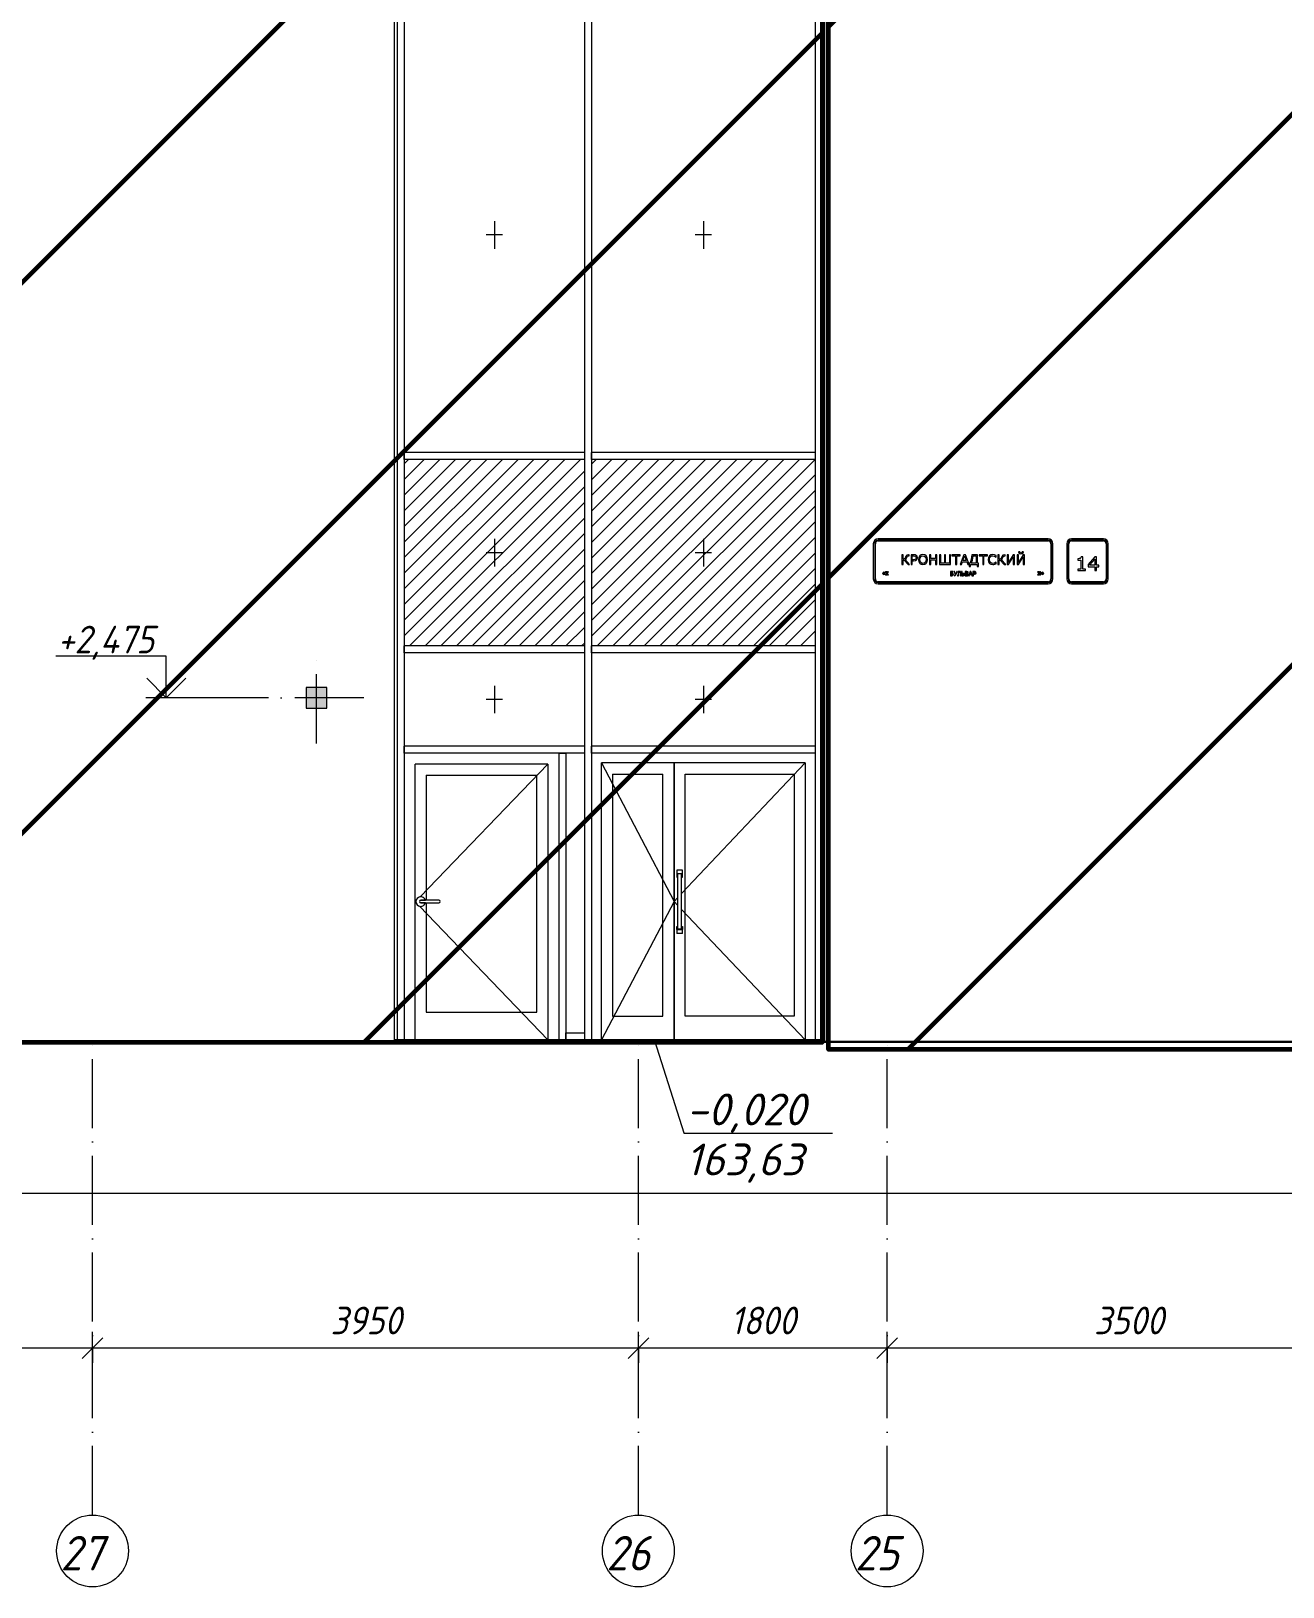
# Model space of a CAD drawing. Header units: millimetres. Extents: x 3914 to 443608, y -156176 to 78197.
# Drawn here: x 216871 to 225930, y -3960 to 7300 of the extents above; entities that cross this region are included whole.
import ezdxf

# ---------------------------------------------------------------- set-up
doc = ezdxf.new("R2010")
doc.units = ezdxf.units.MM
doc.linetypes.add('50_200_ШТРИХ_1Т_ш5_п1_п1_', pattern=[700, 500, -100, 0, -100])
doc.linetypes.add('Штриховая', pattern=[600, 400, -200])
for name, color, linetype, lineweight in [('0) клиннинг', 90, 'Continuous', 60), ('A-ANNO-DIMS', 7, 'Continuous', 9), ('A-ANNO-NOTE', 7, 'Continuous', 9), ('A-DETL-2', 7, 'Continuous', 5), ('A-DETL-CNTR', 7, '50_200_ШТРИХ_1Т_ш5_п1_п1_', 9), ('A-DOOR', 7, 'Continuous', 9), ('A-DOOR-1', 7, 'Continuous', 5), ('A-GENM', 7, 'Continuous', 9), ('A-GLAZ-3', 7, 'Штриховая', 5), ('A-GLAZ-CURT-1', 7, 'Continuous', 5), ('A-GLAZ-CWMG', 7, 'Continuous', 9), ('A-WALL', 7, 'Continuous', 5), ('G-ANNO-DIMS', 7, 'Continuous', 9), ('G-ANNO-DIMS-1', 7, 'Continuous', 20), ('I-WALL', 7, 'Continuous', 5), ('Оси', 7, 'Continuous', 9), ('Оси-1', 7, '50_200_ШТРИХ_1Т_ш5_п1_п1_', 9)]:
    doc.layers.add(name, color=color, linetype=linetype, lineweight=lineweight)
doc.layers.add('A-DETL-GENF-7', color=7, linetype='Continuous', lineweight=9, true_color=0xffffff)
doc.styles.add('ISOCPEUR_I_1', font='isocpeui.ttf', dxfattribs={"height": 230})
doc.styles.add('ISOCPEUR_I_2', font='isocpeui.ttf', dxfattribs={"width": 0.9, "height": 250})
doc.styles.add('ISOCPEUR_I_3', font='isocpeui.ttf', dxfattribs={"width": 0.9, "height": 200})
pattern_1 = [(45, (277018.13, 1200), (-56.56854, 56.56854), [])]

msp = doc.modelspace()

# ---------------------------------------------------------------- hatches: boundary and pattern name
at = {"layer": '0) клиннинг'}
h = msp.add_hatch(dxfattribs=at)
h.set_pattern_fill('ANSI31', color=256, scale=888)
h.paths.add_polyline_path([(274015.9, 15629.9), (222641, 15629.9), (222641, -70.2), (274015.9, -70.2)])
h = msp.add_hatch(dxfattribs=at)
h.set_pattern_fill('ANSI31', color=256, scale=888)
h.paths.add_polyline_path([(222595.9, 13930), (190621, 13930), (190621, -19.1), (222595.9, -19.1)])
at = {"layer": 'A-DETL-GENF-7'}
msp.add_hatch(color=256, dxfattribs=at).paths.add_polyline_path([(219010.9, 2400), (219010.9, 2550), (218860.9, 2550), (218860.9, 2400)], flags=0)
at = {"layer": 'A-GLAZ-CURT-1'}
h = msp.add_hatch(dxfattribs=at)
h.set_pattern_fill('FP_132', color=256, style=0, pattern_type=2)
h.set_pattern_definition(pattern_1)
h.paths.add_polyline_path([(220715.9, 2850), (220875.9, 2850), (220875.9, 4200), (219570.9, 4200), (219570.9, 2850), (219639.6, 2850)], flags=0)
h = msp.add_hatch(dxfattribs=at)
h.set_pattern_fill('FP_132', color=256, style=0, pattern_type=2)
h.set_pattern_definition(pattern_1)
h.paths.add_polyline_path([(222545.9, 2850), (222545.9, 4200), (220925.9, 4200), (220925.9, 2850), (221171.9, 2850)], flags=0)

# ---------------------------------------------------------------- linework, layer by layer
at = {"layer": '0) клиннинг'}
for points in [[(222641, 15629.9), (274015.9, 15629.9), (274015.9, -70.2), (222641, -70.2)], [(190621, 13930), (222595.9, 13930), (222595.9, -19.1), (190621, -19.1)]]:
    msp.add_lwpolyline(points, close=True, dxfattribs=at)
at = {"layer": 'A-ANNO-DIMS'}
for p, q in [((315935.9, -1112.5), (190795.9, -1112.5)), ((217315.9, -2339.3), (217315.9, -2113.2)), ((217315.9, -2339.3), (217315.9, -2113.2)), ((221265.9, -2339.3), (221265.9, -2113.2)), ((221265.9, -2339.3), (221265.9, -2113.2)), ((223065.9, -2339.3), (223065.9, -2113.2)), ((223065.9, -2339.3), (223065.9, -2113.2)), ((217315.9, -2233.2), (215215.9, -2233.2)), ((221265.9, -2233.2), (217315.9, -2233.2)), ((217315.9, -2233.2), (217315.9, -2339.3)), ((217315.9, -2233.2), (217315.9, -2339.3)), ((223065.9, -2233.2), (221265.9, -2233.2)), ((221265.9, -2233.2), (221265.9, -2339.3)), ((221265.9, -2233.2), (221265.9, -2339.3)), ((226565.9, -2233.2), (223065.9, -2233.2)), ((223065.9, -2233.2), (223065.9, -2339.3)), ((223065.9, -2233.2), (223065.9, -2339.3))]:
    msp.add_line(p, q, dxfattribs=at)
at = {"layer": 'A-ANNO-DIMS', "lineweight": 20}
for p, q in [((217315.9, -2233.2), (217240.9, -2308.2)), ((217315.9, -2233.2), (217240.9, -2308.2)), ((217315.9, -2233.2), (217390.9, -2158.2)), ((217315.9, -2233.2), (217390.9, -2158.2)), ((221265.9, -2233.2), (221190.9, -2308.2)), ((221265.9, -2233.2), (221190.9, -2308.2)), ((221265.9, -2233.2), (221340.9, -2158.2)), ((221265.9, -2233.2), (221340.9, -2158.2)), ((223065.9, -2233.2), (222990.9, -2308.2)), ((223065.9, -2233.2), (222990.9, -2308.2)), ((223065.9, -2233.2), (223140.9, -2158.2)), ((223065.9, -2233.2), (223140.9, -2158.2))]:
    msp.add_line(p, q, dxfattribs=at)
at = {"layer": 'A-ANNO-NOTE'}
for p, q in [((221383.2, -5.2), (221595.9, -674.8)), ((222670.7, -677.9), (221595.9, -677.9))]:
    msp.add_line(p, q, dxfattribs=at)
at = {"layer": 'A-DETL-2'}
for p, q in [((219010.9, 2550), (218860.9, 2550)), ((218860.9, 2550), (218860.9, 2400)), ((219010.9, 2400), (219010.9, 2550)), ((218860.9, 2400), (219010.9, 2400)), ((222686.8, -19.1), (196006.8, -19.1)), ((230746.8, -19.1), (222686.8, -19.1))]:
    msp.add_line(p, q, dxfattribs=at)
at = {"layer": 'A-DETL-CNTR'}
for p, q in [((218935.9, 2145), (218935.9, 2785)), ((219280.1, 2475), (218560.1, 2475))]:
    msp.add_line(p, q, dxfattribs=at)
at = {"layer": 'A-DOOR'}
for p, q in [((219820.9, 1010), (219690.9, 1010)), ((219690.9, 1010), (219724.5, 1010)), ((219690.9, 990), (219820.9, 990)), ((219724.5, 990), (219690.9, 990))]:
    msp.add_line(p, q, dxfattribs=at)
for centre, radius, start, end in [((219690.9, 1000), 35, 16.60155, 180), ((219690.9, 1000), 35, 180, 343.39845), ((219690.9, 1000), 10, 90, 270), ((219690.9, 1000), 10, 90, 270), ((219820.9, 1000), 10, 270, 90)]:
    msp.add_arc(centre, radius, start, end, dxfattribs=at)
at = {"layer": 'A-DOOR-1'}
for p, q in [((220610.9, 1995), (219650.9, 1995)), ((219650.9, 0), (219650.9, 1995)), ((220610.9, 1995), (219686.5, 1034.4)), ((219730.9, 1915), (219730.9, 1010)), ((219730.9, 1915), (220530.9, 1915)), ((220530.9, 200), (220530.9, 1915)), ((220610.9, 1995), (220610.9, 0)), ((220997.9, 0), (220997.9, 2003)), ((221523.9, 2003), (220997.9, 2003)), ((220997.9, 2003), (221523.9, 1001.5)), ((221077.9, 1923), (221077.9, 170)), ((221077.9, 1923), (221443.9, 1923)), ((221443.9, 170), (221443.9, 1923)), ((221523.9, 2003), (221523.9, 0)), ((222473.9, 2003), (221523.9, 2003)), ((221523.9, 0), (221523.9, 2003)), ((222473.9, 2003), (221578.7, 1059.3)), ((221603.9, 170), (221603.9, 1923)), ((221603.9, 1923), (222393.9, 1923)), ((222393.9, 1923), (222393.9, 170)), ((222473.9, 2003), (222473.9, 0)), ((221543.9, 1227.5), (221543.9, 1200)), ((221583.9, 1227.5), (221543.9, 1227.5)), ((221583.9, 1200), (221543.9, 1200)), ((221543.9, 1200), (221543.9, 1177.5)), ((221543.9, 1177.5), (221548.9, 1177.5)), ((221548.9, 1200), (221548.9, 800)), ((221578.9, 800), (221578.9, 1200)), ((221578.9, 1177.5), (221583.9, 1177.5)), ((221583.9, 1200), (221583.9, 1227.5)), ((221583.9, 1177.5), (221583.9, 1200)), ((221549.1, 1028.1), (221523.9, 1001.5)), ((219656.3, 1003.1), (219650.9, 997.5)), ((219650.9, 997.5), (219657.2, 991)), ((219680.6, 966.7), (220610.9, 0)), ((219805.9, 1010), (219705.9, 1010)), ((219705.9, 990), (219805.9, 990)), ((219730.9, 990), (219730.9, 200)), ((221523.9, 1001.5), (220997.9, 0)), ((221523.9, 1001.5), (221548.9, 975.1)), ((221578.9, 943.5), (222473.9, 0)), ((221543.9, 797.5), (221543.9, 820)), ((221543.9, 820), (221548.9, 820)), ((221543.9, 797.5), (221543.9, 770)), ((221543.9, 797.5), (221583.9, 797.5)), ((221578.9, 800), (221548.9, 800)), ((221578.9, 820), (221583.9, 820)), ((221583.9, 820), (221583.9, 797.5)), ((221583.9, 770), (221583.9, 797.5)), ((221583.9, 770), (221543.9, 770)), ((219730.9, 200), (220530.9, 200)), ((221077.9, 170), (221443.9, 170)), ((222393.9, 170), (221603.9, 170))]:
    msp.add_line(p, q, dxfattribs=at)
at = {"layer": 'A-DOOR-1', "flags": 128}
for points in [[(219705.9, 1010), (219705.3, 1010), (219704.7, 1010), (219704.1, 1010), (219703.5, 1010), (219702.9, 1010), (219702.4, 1010), (219701.8, 1010), (219701.2, 1010), (219700.6, 1010), (219700.1, 1010), (219699.5, 1010), (219699, 1010), (219698.5, 1010), (219698, 1010), (219697.5, 1010), (219697, 1010), (219696.5, 1010), (219696, 1010), (219695.6, 1010), (219695.2, 1010), (219694.8, 1010), (219694.4, 1010), (219694, 1010), (219693.6, 1010), (219693.3, 1010), (219693, 1010), (219692.7, 1010), (219692.4, 1010), (219692.2, 1010), (219691.9, 1010), (219691.7, 1010), (219691.6, 1010), (219691.4, 1010), (219691.3, 1010), (219691.1, 1010), (219691, 1010), (219691, 1010), (219690.9, 1010), (219690.9, 1010)], [(219690.9, 990), (219691, 990), (219691, 990), (219691.1, 990), (219691.2, 990), (219691.4, 990), (219691.5, 990), (219691.7, 990), (219691.9, 990), (219692.1, 990), (219692.3, 990), (219692.6, 990), (219692.9, 990), (219693.2, 990), (219693.5, 990), (219693.9, 990), (219694.3, 990), (219694.6, 990), (219695, 990), (219695.5, 990), (219695.9, 990), (219696.4, 990), (219696.8, 990), (219697.3, 990), (219697.8, 990), (219698.3, 990), (219698.9, 990), (219699.4, 990), (219699.9, 990), (219700.5, 990), (219701, 990), (219701.6, 990), (219702.2, 990), (219702.8, 990), (219703.4, 990), (219704, 990), (219704.6, 990), (219705.2, 990), (219705.8, 990), (219705.9, 990)], [(219820.9, 1010), (219820.9, 1010), (219820.8, 1010), (219820.7, 1010), (219820.6, 1010), (219820.5, 1010), (219820.3, 1010), (219820.2, 1010), (219820, 1010), (219819.7, 1010), (219819.5, 1010), (219819.2, 1010), (219818.9, 1010), (219818.6, 1010), (219818.3, 1010), (219818, 1010), (219817.6, 1010), (219817.2, 1010), (219816.8, 1010), (219816.4, 1010), (219815.9, 1010), (219815.5, 1010), (219815, 1010), (219814.5, 1010), (219814, 1010), (219813.5, 1010), (219813, 1010), (219812.5, 1010), (219811.9, 1010), (219811.4, 1010), (219810.8, 1010), (219810.2, 1010), (219809.6, 1010), (219809.1, 1010), (219808.5, 1010), (219807.9, 1010), (219807.3, 1010), (219806.7, 1010), (219806.1, 1010), (219805.9, 1010)], [(219805.9, 990), (219806.5, 990), (219807.1, 990), (219807.7, 990), (219808.3, 990), (219808.9, 990), (219809.5, 990), (219810.1, 990), (219810.6, 990), (219811.2, 990), (219811.8, 990), (219812.3, 990), (219812.8, 990), (219813.4, 990), (219813.9, 990), (219814.4, 990), (219814.9, 990), (219815.4, 990), (219815.8, 990), (219816.3, 990), (219816.7, 990), (219817.1, 990), (219817.5, 990), (219817.9, 990), (219818.2, 990), (219818.5, 990), (219818.9, 990), (219819.2, 990), (219819.4, 990), (219819.7, 990), (219819.9, 990), (219820.1, 990), (219820.3, 990), (219820.5, 990), (219820.6, 990), (219820.7, 990), (219820.8, 990), (219820.9, 990), (219820.9, 990), (219820.9, 990)]]:
    msp.add_lwpolyline(points, dxfattribs=at)
at = {"layer": 'A-DOOR-1'}
for start, end in [(98.57665, 105), (83.54466, 90), (68.54049, 75), (53.55435, 60), (38.58053, 45), (23.61551, 30), (255, 261.42335), (270, 276.45534), (285, 291.45951), (300, 306.44565), (315, 321.41947), (330, 336.38449)]:
    msp.add_arc((219690.9, 1000), 35, start, end, dxfattribs=at)
at = {"layer": 'A-GENM'}
for p, q in [((224230.9, 3625), (223000.9, 3625)), ((224230.9, 3615), (223000.9, 3615)), ((223000.9, 3610), (224230.9, 3610)), ((224630.9, 3625), (224400.9, 3625)), ((224630.9, 3615), (224400.9, 3615)), ((224400.9, 3610), (224630.9, 3610)), ((222965.9, 3590), (222965.9, 3335)), ((222975.9, 3590), (222975.9, 3335)), ((222980.9, 3335), (222980.9, 3590)), ((223180.9, 3509.9), (223171.7, 3509.9)), ((223171.7, 3509.9), (223171.7, 3440.3)), ((223180.9, 3478.6), (223180.9, 3509.9)), ((223198.4, 3491.8), (223196.9, 3488.6)), ((223200.1, 3495.8), (223198.4, 3491.8)), ((223208, 3506.7), (223200.1, 3495.8)), ((223202.7, 3481.8), (223207.9, 3490.9)), ((223207.9, 3490.9), (223210, 3495.8)), ((223221.2, 3509.9), (223208, 3506.7)), ((223210, 3495.8), (223212.5, 3499.1)), ((223212.5, 3499.1), (223215.8, 3501.1)), ((223215.8, 3501.1), (223221, 3501.8)), ((223221, 3501.8), (223225, 3501.8)), ((223225, 3509.9), (223221.2, 3509.9)), ((223225, 3501.8), (223225, 3509.9)), ((223258.2, 3509.9), (223238.9, 3509.9)), ((223238.9, 3509.9), (223238.9, 3440.3)), ((223248.2, 3473.9), (223248.2, 3501.8)), ((223248.2, 3501.8), (223257.8, 3501.8)), ((223257.8, 3501.8), (223265.4, 3501.1)), ((223269, 3508.8), (223258.2, 3509.9)), ((223265.4, 3501.1), (223270.7, 3499)), ((223276.9, 3505.5), (223269, 3508.8)), ((223270.7, 3499), (223274.7, 3494.7)), ((223274.7, 3494.7), (223276.1, 3488.4)), ((223283.1, 3498.8), (223276.9, 3505.5)), ((223285.3, 3488.6), (223283.1, 3498.8)), ((223302.1, 3501.7), (223295.7, 3490.2)), ((223312.2, 3508.6), (223302.1, 3501.7)), ((223304.2, 3486.9), (223308.8, 3495.7)), ((223308.8, 3495.7), (223315.9, 3501.1)), ((223325.3, 3511), (223312.2, 3508.6)), ((223315.9, 3501.1), (223325.4, 3502.9)), ((223338.6, 3508.6), (223325.3, 3511)), ((223325.4, 3502.9), (223334.8, 3501.1)), ((223334.8, 3501.1), (223341.9, 3495.7)), ((223348.6, 3501.7), (223338.6, 3508.6)), ((223341.9, 3495.7), (223346.5, 3486.9)), ((223355, 3490.3), (223348.6, 3501.7)), ((223381.6, 3509.9), (223372.3, 3509.9)), ((223372.3, 3509.9), (223372.3, 3440.3)), ((223381.6, 3482), (223381.6, 3509.9)), ((223425.7, 3509.9), (223416.4, 3509.9)), ((223416.4, 3509.9), (223416.4, 3482)), ((223425.7, 3440.3), (223425.7, 3509.9)), ((223453.5, 3509.9), (223444.2, 3509.9)), ((223444.2, 3509.9), (223444.2, 3440.3)), ((223453.5, 3448.4), (223453.5, 3509.9)), ((223489.5, 3509.9), (223480.2, 3509.9)), ((223480.2, 3509.9), (223480.2, 3448.4)), ((223489.5, 3448.4), (223489.5, 3509.9)), ((223525.4, 3509.9), (223516.2, 3509.9)), ((223516.2, 3509.9), (223516.2, 3448.4)), ((223525.4, 3440.3), (223525.4, 3509.9)), ((223595, 3509.9), (223534.7, 3509.9)), ((223534.7, 3509.9), (223534.7, 3501.8)), ((223534.7, 3501.8), (223560.2, 3501.8)), ((223560.2, 3501.8), (223560.2, 3440.3)), ((223569.5, 3440.3), (223569.5, 3501.8)), ((223569.5, 3501.8), (223595, 3501.8)), ((223595, 3501.8), (223595, 3509.9)), ((223620.7, 3509.9), (223595, 3440.3)), ((223614.9, 3468.1), (223626.9, 3501.4)), ((223633.2, 3509.9), (223620.7, 3509.9)), ((223626.9, 3501.4), (223638.9, 3468.1)), ((223658.8, 3440.3), (223633.2, 3509.9)), ((223678.6, 3509.9), (223675.1, 3474.6)), ((223720.3, 3509.9), (223678.6, 3509.9)), ((223683.8, 3471.2), (223687.8, 3501.8)), ((223687.8, 3501.8), (223711, 3501.8)), ((223711, 3501.8), (223711, 3448.4)), ((223720.3, 3448.4), (223720.3, 3509.9)), ((223792.2, 3509.9), (223731.9, 3509.9)), ((223731.9, 3509.9), (223731.9, 3501.8)), ((223731.9, 3501.8), (223757.4, 3501.8)), ((223757.4, 3501.8), (223757.4, 3440.3)), ((223766.7, 3440.3), (223766.7, 3501.8)), ((223766.7, 3501.8), (223792.2, 3501.8)), ((223792.2, 3501.8), (223792.2, 3509.9)), ((223806.4, 3501.8), (223799.3, 3490.3)), ((223817.1, 3508.7), (223806.4, 3501.8)), ((223808, 3487.2), (223813.1, 3496)), ((223813.1, 3496), (223820.7, 3501.2)), ((223831.1, 3511), (223817.1, 3508.7)), ((223820.7, 3501.2), (223830.3, 3502.9)), ((223830.3, 3502.9), (223842.6, 3500.7)), ((223842.4, 3509.7), (223831.1, 3511)), ((223854.9, 3504.8), (223842.4, 3509.7)), ((223842.6, 3500.7), (223854.9, 3493.6)), ((223854.9, 3493.6), (223854.9, 3504.8)), ((223876.9, 3509.9), (223867.6, 3509.9)), ((223867.6, 3509.9), (223867.6, 3440.3)), ((223876.9, 3478.6), (223876.9, 3509.9)), ((223894.4, 3491.8), (223892.9, 3488.6)), ((223896.1, 3495.8), (223894.4, 3491.8)), ((223903.9, 3506.7), (223896.1, 3495.8)), ((223898.7, 3481.8), (223903.8, 3490.9)), ((223903.8, 3490.9), (223906, 3495.8)), ((223917.1, 3509.9), (223903.9, 3506.7)), ((223906, 3495.8), (223908.4, 3499.1)), ((223908.4, 3499.1), (223911.8, 3501.1)), ((223911.8, 3501.1), (223917, 3501.8)), ((223917, 3501.8), (223921, 3501.8)), ((223921, 3509.9), (223917.1, 3509.9)), ((223921, 3501.8), (223921, 3509.9)), ((223944.2, 3509.9), (223934.9, 3509.9)), ((223934.9, 3509.9), (223934.9, 3440.3)), ((223978.4, 3509.9), (223944.2, 3455)), ((223944.2, 3455), (223944.2, 3509.9)), ((223944.3, 3440.3), (223979, 3496)), ((223988.3, 3509.9), (223978.4, 3509.9)), ((223979, 3496), (223979, 3440.3)), ((223988.3, 3440.3), (223988.3, 3509.9)), ((224016.1, 3509.9), (224006.8, 3509.9)), ((224006.8, 3509.9), (224006.8, 3440.3)), ((224025.4, 3531.9), (224016.1, 3531.9)), ((224016.1, 3531.9), (224021.2, 3519.8)), ((224050.3, 3509.9), (224016.1, 3455)), ((224016.1, 3455), (224016.1, 3509.9)), ((224016.2, 3440.3), (224050.9, 3496)), ((224021.2, 3519.8), (224034.1, 3515.7)), ((224027.6, 3523.9), (224025.4, 3531.9)), ((224034.1, 3521.5), (224027.6, 3523.9)), ((224040.5, 3523.9), (224034.1, 3521.5)), ((224034.1, 3515.7), (224047, 3519.8)), ((224042.8, 3531.9), (224040.5, 3523.9)), ((224052.1, 3531.9), (224042.8, 3531.9)), ((224047, 3519.8), (224052.1, 3531.9)), ((224060.2, 3509.9), (224050.3, 3509.9)), ((224050.9, 3496), (224050.9, 3440.3)), ((224060.2, 3440.3), (224060.2, 3509.9)), ((224250.9, 3590), (224250.9, 3335)), ((224255.9, 3335), (224255.9, 3590)), ((224265.9, 3335), (224265.9, 3590)), ((224365.9, 3590), (224365.9, 3335)), ((224375.9, 3590), (224375.9, 3335)), ((224380.9, 3335), (224380.9, 3590)), ((224470.4, 3494.7), (224468.3, 3488.1)), ((224481.1, 3494.7), (224470.4, 3494.7)), ((224481.1, 3405.2), (224481.1, 3494.7)), ((224569.5, 3494.7), (224520.9, 3438.8)), ((224582.2, 3494.7), (224569.5, 3494.7)), ((224582.2, 3435), (224582.2, 3494.7)), ((224650.9, 3590), (224650.9, 3335)), ((224655.9, 3335), (224655.9, 3590)), ((224665.9, 3335), (224665.9, 3590)), ((223042.6, 3386.1), (223032, 3375.5)), ((223042.6, 3378.1), (223042.6, 3386.1)), ((223047.6, 3378.1), (223042.6, 3378.1)), ((223055.6, 3386.1), (223047.6, 3378.1)), ((223054.7, 3378.1), (223062.7, 3386.1)), ((223061.8, 3378.1), (223054.7, 3378.1)), ((223062.7, 3386.1), (223055.6, 3386.1)), ((223069.8, 3386.1), (223061.8, 3378.1)), ((223066.2, 3375.5), (223076.8, 3386.1)), ((223076.8, 3386.1), (223069.8, 3386.1)), ((223171.7, 3440.3), (223180.9, 3440.3)), ((223185.6, 3479), (223180.9, 3478.6)), ((223180.9, 3440.3), (223180.9, 3471.6)), ((223180.9, 3471.6), (223189.1, 3471.6)), ((223189.7, 3480.6), (223185.6, 3479)), ((223189.1, 3471.6), (223217.6, 3440.3)), ((223193.6, 3483.7), (223189.7, 3480.6)), ((223196.9, 3488.6), (223193.6, 3483.7)), ((223195.7, 3476.7), (223202.7, 3481.8)), ((223228.5, 3440.3), (223195.7, 3476.7)), ((223217.6, 3440.3), (223228.5, 3440.3)), ((223238.9, 3440.3), (223248.2, 3440.3)), ((223256.4, 3473.9), (223248.2, 3473.9)), ((223248.2, 3440.3), (223248.2, 3465.8)), ((223248.2, 3465.8), (223257.7, 3465.8)), ((223265.9, 3474.9), (223256.4, 3473.9)), ((223257.7, 3465.8), (223270.4, 3467.6)), ((223271.9, 3478.1), (223265.9, 3474.9)), ((223270.4, 3467.6), (223279.1, 3473.1)), ((223275.1, 3482.9), (223271.9, 3478.1)), ((223276.1, 3488.4), (223275.1, 3482.9)), ((223279.1, 3473.1), (223283.7, 3480)), ((223283.7, 3480), (223285.3, 3488.6)), ((223295.7, 3490.2), (223293.5, 3475.1)), ((223293.5, 3475.1), (223295.7, 3459.8)), ((223295.7, 3459.8), (223302.1, 3448.5)), ((223302.1, 3448.5), (223312.2, 3441.5)), ((223302.7, 3475.1), (223304.2, 3486.9)), ((223304.3, 3463.1), (223302.7, 3475.1)), ((223308.9, 3454.4), (223304.3, 3463.1)), ((223316.1, 3449), (223308.9, 3454.4)), ((223312.2, 3441.5), (223325.3, 3439.1)), ((223325.4, 3447.2), (223316.1, 3449)), ((223325.3, 3439.1), (223338.5, 3441.5)), ((223334.7, 3449), (223325.4, 3447.2)), ((223341.8, 3454.4), (223334.7, 3449)), ((223338.5, 3441.5), (223348.6, 3448.5)), ((223346.4, 3463.1), (223341.8, 3454.4)), ((223348, 3475.1), (223346.4, 3463.1)), ((223346.5, 3486.9), (223348, 3475.1)), ((223348.6, 3448.5), (223355, 3459.8)), ((223357.3, 3475.1), (223355, 3490.3)), ((223355, 3459.8), (223357.3, 3475.1)), ((223372.3, 3440.3), (223381.6, 3440.3)), ((223416.4, 3482), (223381.6, 3482)), ((223381.6, 3440.3), (223381.6, 3473.9)), ((223381.6, 3473.9), (223416.4, 3473.9)), ((223416.4, 3473.9), (223416.4, 3440.3)), ((223416.4, 3440.3), (223425.7, 3440.3)), ((223444.2, 3440.3), (223525.4, 3440.3)), ((223480.2, 3448.4), (223453.5, 3448.4)), ((223516.2, 3448.4), (223489.5, 3448.4)), ((223523.5, 3388), (223523.5, 3358)), ((223542.2, 3388), (223523.5, 3388)), ((223527.2, 3375.4), (223527.2, 3384.3)), ((223527.2, 3384.3), (223542.2, 3384.3)), ((223542.2, 3384.3), (223542.2, 3388)), ((223548.6, 3388), (223559.7, 3365.9)), ((223552.7, 3388), (223548.6, 3388)), ((223561.7, 3370.2), (223552.7, 3388)), ((223560.2, 3440.3), (223569.5, 3440.3)), ((223569.8, 3388), (223561.7, 3370.2)), ((223562.5, 3364.6), (223573.9, 3388)), ((223573.9, 3388), (223569.8, 3388)), ((223579.8, 3388), (223579.8, 3367)), ((223598.1, 3388), (223579.8, 3388)), ((223583.5, 3369), (223583.5, 3384.3)), ((223583.5, 3384.3), (223594.3, 3384.3)), ((223594.3, 3384.3), (223594.3, 3358)), ((223595, 3440.3), (223604.9, 3440.3)), ((223598.1, 3358), (223598.1, 3388)), ((223604.7, 3388), (223604.7, 3358)), ((223608.4, 3388), (223604.7, 3388)), ((223604.9, 3440.3), (223611.9, 3460)), ((223608.4, 3375.4), (223608.4, 3388)), ((223611.9, 3460), (223641.9, 3460)), ((223638.9, 3468.1), (223614.9, 3468.1)), ((223643.3, 3388), (223631.9, 3388)), ((223631.9, 3388), (223631.9, 3358)), ((223635.6, 3375.8), (223635.6, 3384.3)), ((223635.6, 3384.3), (223642, 3384.3)), ((223641.9, 3460), (223648.9, 3440.3)), ((223642, 3384.3), (223646.8, 3383.9)), ((223649, 3387.2), (223643.3, 3388)), ((223646.8, 3383.9), (223649, 3382.4)), ((223648.9, 3440.3), (223658.8, 3440.3)), ((223649.7, 3380), (223648.9, 3377.5)), ((223652.3, 3384.4), (223649, 3387.2)), ((223649, 3382.4), (223649.7, 3380)), ((223653.5, 3380.6), (223652.3, 3384.4)), ((223652.5, 3377.1), (223653.5, 3380.6)), ((223668.1, 3388), (223656.1, 3358)), ((223665.8, 3448.4), (223660, 3448.4)), ((223660, 3448.4), (223660, 3424)), ((223660, 3424), (223669.3, 3424)), ((223664.8, 3371.1), (223667.8, 3379.2)), ((223675.1, 3474.6), (223665.8, 3448.4)), ((223667.8, 3379.2), (223669.7, 3384.3)), ((223671.3, 3388), (223668.1, 3388)), ((223669.3, 3424), (223669.3, 3440.3)), ((223669.3, 3440.3), (223718, 3440.3)), ((223669.7, 3384.3), (223671.8, 3378.5)), ((223683.2, 3358), (223671.3, 3388)), ((223671.8, 3378.5), (223674.5, 3371.1)), ((223675.1, 3448.4), (223683.8, 3471.2)), ((223711, 3448.4), (223675.1, 3448.4)), ((223698.4, 3388), (223687.3, 3388)), ((223687.3, 3388), (223687.3, 3358)), ((223691, 3374), (223691, 3384.3)), ((223691, 3384.3), (223698.8, 3384.3)), ((223702.9, 3387.8), (223698.4, 3388)), ((223698.8, 3384.3), (223702.5, 3384)), ((223702.5, 3384), (223705.1, 3382.3)), ((223706.5, 3386.3), (223702.9, 3387.8)), ((223706, 3379.2), (223704.4, 3375.3)), ((223705.1, 3382.3), (223706, 3379.2)), ((223708.9, 3383.4), (223706.5, 3386.3)), ((223707.4, 3372.9), (223709.8, 3379.3)), ((223709.8, 3379.3), (223708.9, 3383.4)), ((223718, 3440.3), (223718, 3424)), ((223718, 3424), (223727.3, 3424)), ((223727.3, 3448.4), (223720.3, 3448.4)), ((223727.3, 3424), (223727.3, 3448.4)), ((223757.4, 3440.3), (223766.7, 3440.3)), ((223799.3, 3490.3), (223796.9, 3475)), ((223796.9, 3475), (223799.4, 3459.1)), ((223799.4, 3459.1), (223806.5, 3447.9)), ((223806.2, 3475), (223808, 3487.2)), ((223808.2, 3462.5), (223806.2, 3475)), ((223806.5, 3447.9), (223817.3, 3441.2)), ((223813.3, 3453.9), (223808.2, 3462.5)), ((223821.1, 3448.9), (223813.3, 3453.9)), ((223817.3, 3441.2), (223831.1, 3439.1)), ((223830.4, 3447.2), (223821.1, 3448.9)), ((223843.1, 3449.6), (223830.4, 3447.2)), ((223831.1, 3439.1), (223838.5, 3439.8)), ((223838.5, 3439.8), (223844.7, 3441.3)), ((223854.2, 3456.5), (223843.1, 3449.6)), ((223844.7, 3441.3), (223850.2, 3443.4)), ((223850.2, 3443.4), (223854.9, 3445.5)), ((223854.9, 3445.5), (223854.2, 3456.5)), ((223867.6, 3440.3), (223876.9, 3440.3)), ((223881.6, 3479), (223876.9, 3478.6)), ((223876.9, 3440.3), (223876.9, 3471.6)), ((223876.9, 3471.6), (223885, 3471.6)), ((223885.7, 3480.6), (223881.6, 3479)), ((223885, 3471.6), (223913.6, 3440.3)), ((223889.5, 3483.7), (223885.7, 3480.6)), ((223892.9, 3488.6), (223889.5, 3483.7)), ((223891.6, 3476.7), (223898.7, 3481.8)), ((223924.5, 3440.3), (223891.6, 3476.7)), ((223913.6, 3440.3), (223924.5, 3440.3)), ((223934.9, 3440.3), (223944.3, 3440.3)), ((223979, 3440.3), (223988.3, 3440.3)), ((224006.8, 3440.3), (224016.2, 3440.3)), ((224050.9, 3440.3), (224060.2, 3440.3)), ((224162.1, 3386.1), (224155, 3386.1)), ((224155, 3386.1), (224165.6, 3375.5)), ((224170.1, 3378.1), (224162.1, 3386.1)), ((224176.2, 3386.1), (224169.1, 3386.1)), ((224169.1, 3386.1), (224177.1, 3378.1)), ((224177.1, 3378.1), (224170.1, 3378.1)), ((224184.2, 3378.1), (224176.2, 3386.1)), ((224189.2, 3378.1), (224184.2, 3378.1)), ((224189.2, 3386.1), (224189.2, 3378.1)), ((224199.8, 3375.5), (224189.2, 3386.1)), ((224455.7, 3482.1), (224446.3, 3481.4)), ((224446.3, 3481.4), (224446.3, 3471.5)), ((224446.3, 3471.5), (224467.9, 3471.5)), ((224467.9, 3405.2), (224446.3, 3405.2)), ((224446.3, 3405.2), (224446.3, 3395.3)), ((224446.3, 3395.3), (224501, 3395.3)), ((224463.3, 3484.1), (224455.7, 3482.1)), ((224468.3, 3488.1), (224463.3, 3484.1)), ((224467.9, 3471.5), (224467.9, 3405.2)), ((224501, 3405.2), (224481.1, 3405.2)), ((224501, 3395.3), (224501, 3405.2)), ((224520.9, 3438.8), (224520.9, 3423.4)), ((224520.9, 3423.4), (224568.9, 3423.4)), ((224530.8, 3435), (224568.9, 3478.9)), ((224568.9, 3435), (224530.8, 3435)), ((224568.9, 3478.9), (224568.9, 3435)), ((224568.9, 3423.4), (224568.9, 3395.3)), ((224568.9, 3395.3), (224582.2, 3395.3)), ((224597.1, 3435), (224582.2, 3435)), ((224582.2, 3395.3), (224582.2, 3423.4)), ((224582.2, 3423.4), (224597.1, 3423.4)), ((224597.1, 3423.4), (224597.1, 3435)), ((224230.9, 3315), (223000.9, 3315)), ((223000.9, 3310), (224230.9, 3310)), ((223000.9, 3300), (224230.9, 3300)), ((223032, 3375.5), (223042.6, 3364.9)), ((223042.6, 3364.9), (223042.6, 3372.9)), ((223042.6, 3372.9), (223047.6, 3372.9)), ((223047.6, 3372.9), (223055.6, 3364.9)), ((223062.7, 3364.9), (223054.7, 3372.9)), ((223054.7, 3372.9), (223061.8, 3372.9)), ((223055.6, 3364.9), (223062.7, 3364.9)), ((223061.8, 3372.9), (223069.8, 3364.9)), ((223076.8, 3364.9), (223066.2, 3375.5)), ((223069.8, 3364.9), (223076.8, 3364.9)), ((223523.5, 3358), (223534.9, 3358)), ((223534.2, 3375.4), (223527.2, 3375.4)), ((223527.2, 3361.8), (223527.2, 3371.6)), ((223527.2, 3371.6), (223532.6, 3371.6)), ((223535.3, 3361.8), (223527.2, 3361.8)), ((223532.6, 3371.6), (223538.2, 3371.2)), ((223540.4, 3374.6), (223534.2, 3375.4)), ((223534.9, 3358), (223541.6, 3359.3)), ((223540.1, 3363), (223535.3, 3361.8)), ((223538.2, 3371.2), (223540.8, 3369.7)), ((223541.8, 3366.7), (223540.1, 3363)), ((223544.1, 3371.7), (223540.4, 3374.6)), ((223540.8, 3369.7), (223541.8, 3366.7)), ((223541.6, 3359.3), (223544.5, 3362.5)), ((223545.5, 3366.8), (223544.1, 3371.7)), ((223544.5, 3362.5), (223545.5, 3366.8)), ((223555.5, 3361.3), (223552.6, 3361.3)), ((223552.6, 3361.3), (223552.6, 3358)), ((223552.6, 3358), (223555.9, 3357.5)), ((223557.7, 3362.1), (223555.5, 3361.3)), ((223555.9, 3357.5), (223559.4, 3358.9)), ((223559.7, 3365.9), (223557.7, 3362.1)), ((223559.4, 3358.9), (223562.5, 3364.6)), ((223575.1, 3361.8), (223574.6, 3358)), ((223574.6, 3358), (223577.7, 3357.5)), ((223576.9, 3361.3), (223575.1, 3361.8)), ((223579.1, 3362.3), (223576.9, 3361.3)), ((223577.7, 3357.5), (223581.3, 3358.7)), ((223579.8, 3367), (223579.1, 3362.3)), ((223581.3, 3358.7), (223583.1, 3362.1)), ((223583.1, 3362.1), (223583.5, 3369)), ((223594.3, 3358), (223598.1, 3358)), ((223604.7, 3358), (223615.8, 3358)), ((223615.4, 3375.4), (223608.4, 3375.4)), ((223608.4, 3361.8), (223608.4, 3371.6)), ((223608.4, 3371.6), (223613.8, 3371.6)), ((223615.8, 3361.8), (223608.4, 3361.8)), ((223613.8, 3371.6), (223619.4, 3371.3)), ((223622.6, 3374.2), (223615.4, 3375.4)), ((223621.6, 3363.2), (223615.8, 3361.8)), ((223615.8, 3358), (223624.4, 3360.6)), ((223619.4, 3371.3), (223622, 3369.7)), ((223623, 3366.8), (223621.6, 3363.2)), ((223622, 3369.7), (223623, 3366.8)), ((223625.8, 3371), (223622.6, 3374.2)), ((223624.4, 3360.6), (223626.7, 3366.8)), ((223626.7, 3366.8), (223625.8, 3371)), ((223631.9, 3358), (223643.3, 3358)), ((223642.5, 3375.8), (223635.6, 3375.8)), ((223635.6, 3361.8), (223635.6, 3372.1)), ((223635.6, 3372.1), (223643, 3372.1)), ((223643.3, 3361.8), (223635.6, 3361.8)), ((223646.5, 3376.2), (223642.5, 3375.8)), ((223643, 3372.1), (223647.6, 3371.6)), ((223646.1, 3361.9), (223643.3, 3361.8)), ((223643.3, 3358), (223648.1, 3358.5)), ((223648.5, 3362.7), (223646.1, 3361.9)), ((223648.9, 3377.5), (223646.5, 3376.2)), ((223647.6, 3371.6), (223649.9, 3369.8)), ((223648.1, 3358.5), (223651.3, 3360)), ((223650, 3364.4), (223648.5, 3362.7)), ((223649.4, 3374.4), (223652.5, 3377.1)), ((223653.1, 3371.6), (223649.4, 3374.4)), ((223649.9, 3369.8), (223650.7, 3366.9)), ((223650.7, 3366.9), (223650, 3364.4)), ((223651.3, 3360), (223653.5, 3362.9)), ((223654.4, 3367), (223653.1, 3371.6)), ((223653.5, 3362.9), (223654.4, 3367)), ((223656.1, 3358), (223660, 3358)), ((223660, 3358), (223663.5, 3367.4)), ((223663.5, 3367.4), (223675.8, 3367.4)), ((223674.5, 3371.1), (223664.8, 3371.1)), ((223675.8, 3367.4), (223679.3, 3358)), ((223679.3, 3358), (223683.2, 3358)), ((223687.3, 3358), (223691, 3358)), ((223698.9, 3374), (223691, 3374)), ((223691, 3358), (223691, 3370.2)), ((223691, 3370.2), (223698.6, 3370.2)), ((223698.6, 3370.2), (223707.4, 3372.9)), ((223704.4, 3375.3), (223698.9, 3374)), ((224165.6, 3375.5), (224155, 3364.9)), ((224155, 3364.9), (224162.1, 3364.9)), ((224162.1, 3364.9), (224170.1, 3372.9)), ((224177.1, 3372.9), (224169.1, 3364.9)), ((224169.1, 3364.9), (224176.2, 3364.9)), ((224170.1, 3372.9), (224177.1, 3372.9)), ((224176.2, 3364.9), (224184.2, 3372.9)), ((224184.2, 3372.9), (224189.2, 3372.9)), ((224189.2, 3364.9), (224199.8, 3375.5)), ((224189.2, 3372.9), (224189.2, 3364.9)), ((224630.9, 3315), (224400.9, 3315)), ((224400.9, 3310), (224630.9, 3310)), ((224400.9, 3300), (224630.9, 3300))]:
    msp.add_line(p, q, dxfattribs=at)
for centre, radius, start, end in [((223000.9, 3590), 35, 90, 180), ((223000.9, 3590), 25, 90, 180), ((223000.9, 3590), 20, 90, 180), ((224230.9, 3590), 35, 360, 90), ((224230.9, 3590), 25, 0, 90), ((224230.9, 3590), 20, 0, 90), ((224400.9, 3590), 35, 90, 180), ((224400.9, 3590), 25, 90, 180), ((224400.9, 3590), 20, 90, 180), ((224630.9, 3590), 35, 0, 90), ((224630.9, 3590), 25, 0, 90), ((224630.9, 3590), 20, 0, 90), ((223000.9, 3335), 35, 180, 270), ((223000.9, 3335), 25, 180, 270), ((223000.9, 3335), 20, 180, 270), ((224230.9, 3335), 20, 270, 0), ((224230.9, 3335), 25, 270, 0), ((224230.9, 3335), 35, 270, 360), ((224400.9, 3335), 35, 180, 270), ((224400.9, 3335), 25, 180, 270), ((224400.9, 3335), 20, 180, 270), ((224630.9, 3335), 25, 270, 0), ((224630.9, 3335), 20, 270, 0), ((224630.9, 3335), 35, 270, 0)]:
    msp.add_arc(centre, radius, start, end, dxfattribs=at)
at = {"layer": 'A-GLAZ-3'}
for p, q in [((220223.4, 5925), (220223.4, 5725)), ((221735.9, 5925), (221735.9, 5725)), ((220283.4, 5825), (220163.4, 5825)), ((221795.9, 5825), (221675.9, 5825)), ((220223.4, 3625), (220223.4, 3425)), ((221735.9, 3625), (221735.9, 3425)), ((220283.4, 3525), (220163.4, 3525)), ((221795.9, 3525), (221675.9, 3525)), ((220223.4, 2562.5), (220223.4, 2362.5)), ((221735.9, 2562.5), (221735.9, 2362.5)), ((220283.4, 2462.5), (220163.4, 2462.5)), ((221795.9, 2462.5), (221675.9, 2462.5))]:
    msp.add_line(p, q, dxfattribs=at)
at = {"layer": 'A-GLAZ-CWMG'}
for p, q in [((219520.9, 7425), (219520.9, 4225)), ((219570.9, 7425), (219570.9, 4225)), ((220875.9, 7425), (220875.9, 4225)), ((220925.9, 7425), (220925.9, 4225)), ((222545.9, 7425), (222545.9, 4225)), ((222595.9, 7425), (222595.9, 4225)), ((219520.9, 4225), (219520.9, 2825)), ((219570.9, 4200), (219570.9, 4250)), ((220715.9, 4250), (219570.9, 4250)), ((219570.9, 4225), (219570.9, 2825)), ((220715.9, 4200), (219570.9, 4200)), ((220875.9, 4250), (220715.9, 4250)), ((220875.9, 4200), (220715.9, 4200)), ((220875.9, 4250), (220875.9, 4200)), ((220875.9, 4225), (220875.9, 2825)), ((220925.9, 4200), (220925.9, 4250)), ((222545.9, 4250), (220925.9, 4250)), ((220925.9, 4225), (220925.9, 2825)), ((222545.9, 4200), (220925.9, 4200)), ((222545.9, 4250), (222545.9, 4200)), ((222545.9, 4225), (222545.9, 2825)), ((222595.9, 4225), (222595.9, 2825)), ((219520.9, 2825), (219520.9, 2100)), ((219570.9, 2800), (219570.9, 2850)), ((220715.9, 2850), (219570.9, 2850)), ((219570.9, 2825), (219570.9, 2100)), ((220875.9, 2850), (220715.9, 2850)), ((220875.9, 2850), (220875.9, 2800)), ((220875.9, 2825), (220875.9, 2100)), ((220925.9, 2800), (220925.9, 2850)), ((222545.9, 2850), (220925.9, 2850)), ((220925.9, 2825), (220925.9, 2100)), ((222545.9, 2850), (222545.9, 2800)), ((222545.9, 2825), (222545.9, 2100)), ((222595.9, 2825), (222595.9, 2100)), ((220715.9, 2800), (219570.9, 2800)), ((220875.9, 2800), (220715.9, 2800)), ((222545.9, 2800), (220925.9, 2800)), ((219520.9, 2100), (219520.9, 0)), ((219570.9, 2075), (219570.9, 2125)), ((220715.9, 2125), (219570.9, 2125)), ((219570.9, 2100), (219570.9, 0)), ((220715.9, 2075), (219570.9, 2075)), ((220690.9, 2075), (220740.9, 2075)), ((220690.9, 2075), (220690.9, 0)), ((220875.9, 2125), (220715.9, 2125)), ((220875.9, 2075), (220715.9, 2075)), ((220740.9, 2075), (220740.9, 0)), ((220875.9, 2125), (220875.9, 2075)), ((220875.9, 2100), (220875.9, 0)), ((220925.9, 2075), (220925.9, 2125)), ((222545.9, 2125), (220925.9, 2125)), ((220925.9, 2100), (220925.9, 0)), ((222545.9, 2075), (220925.9, 2075)), ((222545.9, 2125), (222545.9, 2075)), ((222545.9, 2100), (222545.9, 0)), ((222595.9, 2100), (222595.9, 0)), ((220740.9, 0), (220740.9, 50)), ((220740.9, 50), (220875.9, 50)), ((220875.9, 50), (220875.9, 0))]:
    msp.add_line(p, q, dxfattribs=at)
at = {"layer": 'A-WALL'}
for p, q in [((222615.9, -19.1), (222615.9, 15530)), ((219500.9, 0), (219500.9, 13740)), ((222615.9, 0), (219500.9, 0)), ((222615.9, -10), (226765.9, -10)), ((222615.9, -11.8), (222865.9, -11.8)), ((222865.9, -10), (222865.9, -11.8))]:
    msp.add_line(p, q, dxfattribs=at)
at = {"layer": 'G-ANNO-DIMS', "extrusion": (0, 0, -1)}
for p, q in [((217849.2, 2775), (217049.2, 2775)), ((217849.2, 2475), (217849.2, 2775)), ((218000.8, 2475), (217700.8, 2475))]:
    msp.add_line(p, q, dxfattribs=at)
at = {"layer": 'G-ANNO-DIMS'}
msp.add_line((218589.3, 2475), (217849.2, 2475), dxfattribs=at)
at = {"layer": 'G-ANNO-DIMS-1', "extrusion": (0, 0, -1)}
for q in [(217707.8, 2616.4), (217990.6, 2616.4)]:
    msp.add_line((217849.2, 2475), q, dxfattribs=at)
at = {"layer": 'I-WALL'}
msp.add_line((222865.9, -19.1), (222865.9, -11.8), dxfattribs=at)
at = {"layer": 'Оси'}
for centre in [(217315.9, -3700), (221265.9, -3700), (223065.9, -3700)]:
    msp.add_circle(centre, 260, dxfattribs=at)
at = {"layer": 'Оси-1'}
for p, q in [((217315.9, -3440), (217315.9, 0)), ((221265.9, -3440), (221265.9, 0)), ((223065.9, -3440), (223065.9, 0))]:
    msp.add_line(p, q, dxfattribs=at)

# ---------------------------------------------------------------- texts
at = {"layer": 'A-ANNO-NOTE', "style": 'ISOCPEUR_I_1'}
for s, p in [('-0,020', (221611.9, -619.2)), ('163,63', (221607.9, -981.3))]:
    msp.add_text(s, height=230, dxfattribs=at).set_placement(p)
at = {"layer": 'G-ANNO-DIMS', "style": 'ISOCPEUR_I_3', "width": 0.9}
msp.add_text('+2,475', height=200, dxfattribs=at).set_placement((217062.8, 2796.3))
at = {"layer": 'Оси', "style": 'ISOCPEUR_I_2', "width": 0.9}
for s, p in [('27', (217084.2, -3841.2)), ('26', (221034.2, -3841.2)), ('25', (222834.2, -3841.2))]:
    msp.add_text(s, height=250, dxfattribs=at).set_placement(p)

# ---------------------------------------------------------------- next in the draw order: texts
at = {"layer": 'A-ANNO-DIMS', "char_height": 200, "attachment_point": 1, "line_spacing_factor": 1.149209, "style": 'ISOCPEUR_I_3', "bg_fill": 3, "box_fill_scale": 1.25, "bg_fill_color": 256, "bg_fill_true_color": 13158600, "bg_fill_transparency": 0}
for s, insert, width in [('3950', (219038.1, -1931.9), 606.782), ('1800', (221932.2, -1931.9), 560.814), ('3500', (224563.1, -1931.9), 606.782)]:
    msp.add_mtext(s, dxfattribs=dict(at, insert=insert, width=width))

doc.saveas('drawing.dxf')
